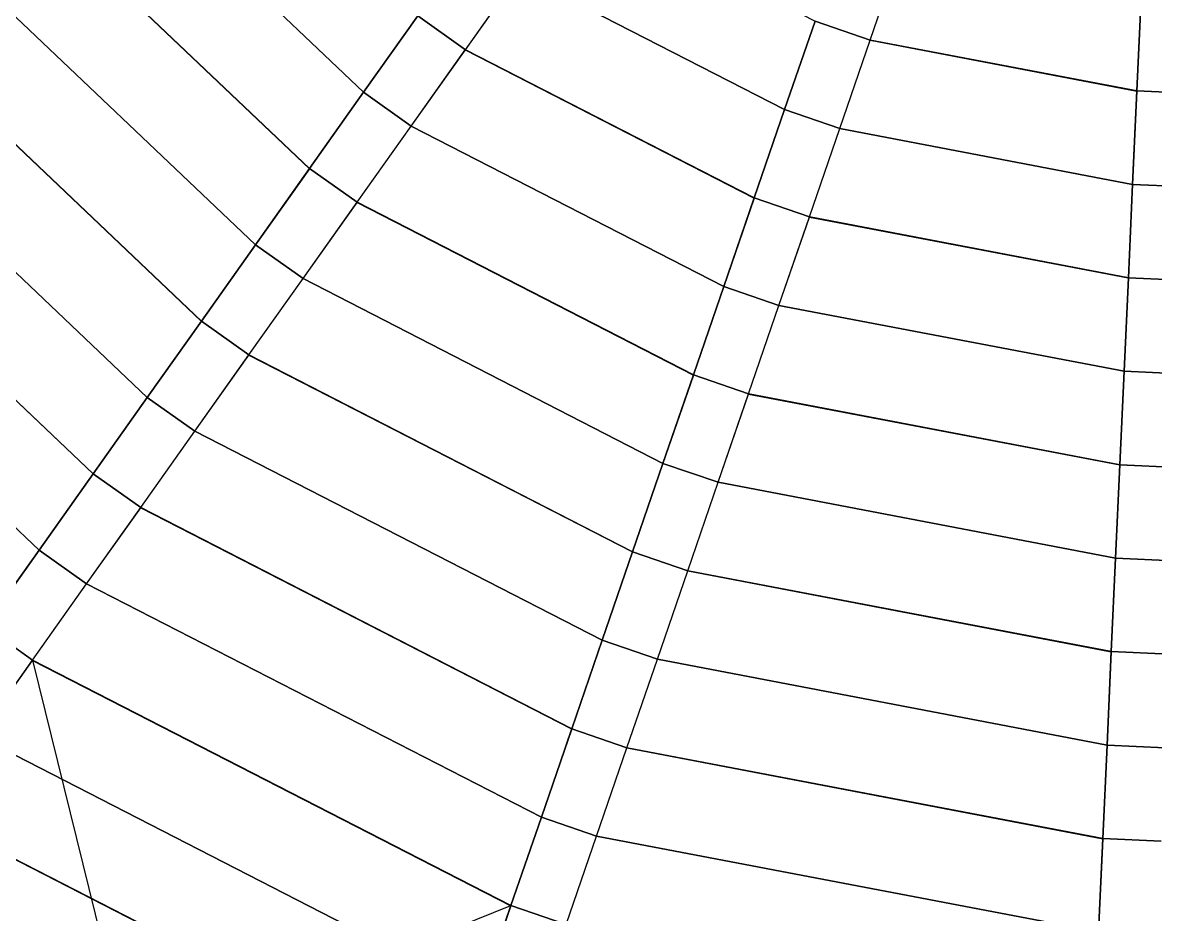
# Model space of a CAD drawing. Header units: millimetres. Extents: x -3890 to 2335, y 8273 to 14518.
# Drawn here: x -1802 to -832, y 9701 to 10465 of the extents above; entities that cross this region are included whole.
import ezdxf

# ---------------------------------------------------------------- set-up
doc = ezdxf.new("R2010")
doc.units = ezdxf.units.MM
for name, color, linetype in [('FRAMES', 2, 'Continuous'), ('JOINTS', 2, 'Continuous'), ('SHELLS', 1, 'Continuous')]:
    doc.layers.add(name, color=color, linetype=linetype)

msp = doc.modelspace()

# ---------------------------------------------------------------- linework, layer by layer
at = {"layer": 'FRAMES'}
for p, q in [((-1791.35, 10562.76, 1814.13), (-1556.51, 10339.72, 1814.13)), ((-1076.02, 10449.84, 1739.72), (-1049.96, 10525.62, 1749.1)), ((-1076.02, 10449.84, 1859.72), (-1049.96, 10525.62, 1869.1)), ((-1076.02, 10449.84, 1739.72), (-1049.96, 10525.62, 1869.1)), ((-1423, 10441.54, 1718.54), (-1376.64, 10506.92, 1729.53)), ((-1423, 10441.54, 1838.54), (-1376.64, 10506.92, 1849.53)), ((-1423, 10441.54, 1718.54), (-1376.64, 10506.92, 1849.53)), ((-847.51, 10406.26, 1739.72), (-843.85, 10486.32, 1749.1)), ((-847.51, 10406.26, 1859.72), (-843.85, 10486.32, 1869.1)), ((-843.85, 10486.32, 1869.1), (-847.51, 10406.26, 1739.72)), ((-1510.15, 10405.09, 1706.74), (-1463.78, 10470.46, 1718.54)), ((-1510.15, 10405.09, 1826.74), (-1463.78, 10470.46, 1838.54)), ((-1463.78, 10470.46, 1718.54), (-1510.15, 10405.09, 1826.74)), ((-1463.78, 10470.46, 1718.54), (-1423, 10441.54, 1718.54)), ((-1423, 10441.54, 1838.54), (-1463.78, 10470.46, 1838.54)), ((-1149.37, 10390.31, 1729.53), (-1123.3, 10466.1, 1739.72)), ((-1149.37, 10390.31, 1849.53), (-1123.3, 10466.1, 1859.72)), ((-1123.3, 10466.1, 1739.72), (-1149.37, 10390.31, 1849.53)), ((-1123.3, 10466.1, 1739.72), (-1076.02, 10449.84, 1739.72)), ((-1076.02, 10449.84, 1859.72), (-1123.3, 10466.1, 1859.72)), ((-1917.16, 10463.44, 1786.45), (-1649.23, 10208.98, 1786.45)), ((-1102.09, 10374.05, 1729.53), (-1076.02, 10449.84, 1739.72)), ((-1102.09, 10374.05, 1849.53), (-1076.02, 10449.84, 1859.72)), ((-1102.09, 10374.05, 1849.53), (-1076.02, 10449.84, 1739.72)), ((-1076.02, 10449.84, 1739.72), (-1076.02, 10449.84, 1859.72)), ((-1076.02, 10449.84, 1859.72), (-847.51, 10406.26, 1859.72)), ((-1469.37, 10376.17, 1706.74), (-1423, 10441.54, 1718.54)), ((-1469.37, 10376.17, 1826.74), (-1423, 10441.54, 1838.54)), ((-1469.37, 10376.17, 1826.74), (-1423, 10441.54, 1718.54)), ((-1423, 10441.54, 1718.54), (-1423, 10441.54, 1838.54)), ((-1423, 10441.54, 1838.54), (-1175.43, 10314.53, 1838.54)), ((-851.16, 10326.2, 1729.53), (-847.51, 10406.26, 1739.72)), ((-851.16, 10326.2, 1849.53), (-847.51, 10406.26, 1859.72)), ((-847.51, 10406.26, 1739.72), (-851.16, 10326.2, 1849.53)), ((-847.51, 10406.26, 1859.72), (-847.51, 10406.26, 1739.72)), ((-847.51, 10406.26, 1739.72), (-797.57, 10403.98, 1739.72)), ((-797.57, 10403.98, 1859.72), (-847.51, 10406.26, 1859.72)), ((-1556.51, 10339.72, 1694.13), (-1510.15, 10405.09, 1706.74)), ((-1556.51, 10339.72, 1814.13), (-1510.15, 10405.09, 1826.74)), ((-1510.15, 10405.09, 1826.74), (-1556.51, 10339.72, 1694.13)), ((-1510.15, 10405.09, 1826.74), (-1510.15, 10405.09, 1706.74)), ((-1510.15, 10405.09, 1706.74), (-1469.37, 10376.17, 1706.74)), ((-1469.37, 10376.17, 1826.74), (-1510.15, 10405.09, 1826.74)), ((-1175.43, 10314.53, 1718.54), (-1149.37, 10390.31, 1729.53)), ((-1175.43, 10314.53, 1838.54), (-1149.37, 10390.31, 1849.53)), ((-1149.37, 10390.31, 1849.53), (-1175.43, 10314.53, 1718.54)), ((-1149.37, 10390.31, 1849.53), (-1149.37, 10390.31, 1729.53)), ((-1149.37, 10390.31, 1729.53), (-1102.09, 10374.05, 1729.53)), ((-1102.09, 10374.05, 1849.53), (-1149.37, 10390.31, 1849.53)), ((-1515.73, 10310.8, 1694.13), (-1469.37, 10376.17, 1706.74)), ((-1515.73, 10310.8, 1814.13), (-1469.37, 10376.17, 1826.74)), ((-1515.73, 10310.8, 1694.13), (-1469.37, 10376.17, 1826.74)), ((-1469.37, 10376.17, 1706.74), (-1469.37, 10376.17, 1826.74)), ((-1128.15, 10298.27, 1718.54), (-1102.09, 10374.05, 1729.53)), ((-1128.15, 10298.27, 1838.54), (-1102.09, 10374.05, 1849.53)), ((-1128.15, 10298.27, 1718.54), (-1102.09, 10374.05, 1849.53)), ((-1102.09, 10374.05, 1729.53), (-1102.09, 10374.05, 1849.53)), ((-2042.96, 10364.11, 1755.47), (-1741.95, 10078.24, 1755.47)), ((-1602.87, 10274.35, 1680.7), (-1556.51, 10339.72, 1694.13)), ((-1602.87, 10274.35, 1800.7), (-1556.51, 10339.72, 1814.13)), ((-1556.51, 10339.72, 1694.13), (-1602.87, 10274.35, 1800.7)), ((-1556.51, 10339.72, 1814.13), (-1556.51, 10339.72, 1694.13)), ((-1556.51, 10339.72, 1694.13), (-1515.73, 10310.8, 1694.13)), ((-1515.73, 10310.8, 1814.13), (-1556.51, 10339.72, 1814.13)), ((-854.82, 10246.15, 1718.54), (-851.16, 10326.2, 1729.53)), ((-854.82, 10246.15, 1838.54), (-851.16, 10326.2, 1849.53)), ((-851.16, 10326.2, 1849.53), (-854.82, 10246.15, 1718.54)), ((-851.16, 10326.2, 1849.53), (-851.16, 10326.2, 1729.53)), ((-851.16, 10326.2, 1729.53), (-801.22, 10323.92, 1729.53)), ((-801.22, 10323.92, 1849.53), (-851.16, 10326.2, 1849.53)), ((-1562.09, 10245.43, 1680.7), (-1515.73, 10310.8, 1694.13)), ((-1562.09, 10245.43, 1800.7), (-1515.73, 10310.8, 1814.13)), ((-1562.09, 10245.43, 1800.7), (-1515.73, 10310.8, 1694.13)), ((-1515.73, 10310.8, 1694.13), (-1515.73, 10310.8, 1814.13)), ((-1515.73, 10310.8, 1814.13), (-1227.56, 10162.96, 1814.13)), ((-1201.49, 10238.74, 1706.74), (-1175.43, 10314.53, 1718.54)), ((-1201.49, 10238.74, 1826.74), (-1175.43, 10314.53, 1838.54)), ((-1175.43, 10314.53, 1718.54), (-1201.49, 10238.74, 1826.74)), ((-1175.43, 10314.53, 1838.54), (-1175.43, 10314.53, 1718.54)), ((-1175.43, 10314.53, 1718.54), (-1128.15, 10298.27, 1718.54)), ((-1128.15, 10298.27, 1838.54), (-1175.43, 10314.53, 1838.54)), ((-1154.21, 10222.48, 1706.74), (-1128.15, 10298.27, 1718.54)), ((-1154.21, 10222.48, 1826.74), (-1128.15, 10298.27, 1838.54)), ((-1154.21, 10222.48, 1826.74), (-1128.15, 10298.27, 1718.54)), ((-1128.15, 10298.27, 1718.54), (-1128.15, 10298.27, 1838.54)), ((-1128.15, 10298.27, 1838.54), (-854.82, 10246.15, 1838.54)), ((-1649.23, 10208.98, 1666.45), (-1602.87, 10274.35, 1680.7)), ((-1649.23, 10208.98, 1786.45), (-1602.87, 10274.35, 1800.7)), ((-1602.87, 10274.35, 1800.7), (-1649.23, 10208.98, 1666.45)), ((-1602.87, 10274.35, 1800.7), (-1602.87, 10274.35, 1680.7)), ((-1602.87, 10274.35, 1680.7), (-1562.09, 10245.43, 1680.7)), ((-1562.09, 10245.43, 1800.7), (-1602.87, 10274.35, 1800.7)), ((-1608.45, 10180.06, 1666.45), (-1562.09, 10245.43, 1680.7)), ((-1608.45, 10180.06, 1786.45), (-1562.09, 10245.43, 1800.7)), ((-1608.45, 10180.06, 1666.45), (-1562.09, 10245.43, 1800.7)), ((-1562.09, 10245.43, 1680.7), (-1562.09, 10245.43, 1800.7)), ((-858.48, 10166.09, 1706.74), (-854.82, 10246.15, 1718.54)), ((-858.48, 10166.09, 1826.74), (-854.82, 10246.15, 1838.54)), ((-854.82, 10246.15, 1718.54), (-858.48, 10166.09, 1826.74)), ((-854.82, 10246.15, 1838.54), (-854.82, 10246.15, 1718.54)), ((-854.82, 10246.15, 1718.54), (-804.88, 10243.87, 1718.54)), ((-804.88, 10243.87, 1838.54), (-854.82, 10246.15, 1838.54)), ((-1227.56, 10162.96, 1694.13), (-1201.49, 10238.74, 1706.74)), ((-1227.56, 10162.96, 1814.13), (-1201.49, 10238.74, 1826.74)), ((-1201.49, 10238.74, 1826.74), (-1227.56, 10162.96, 1694.13)), ((-1201.49, 10238.74, 1826.74), (-1201.49, 10238.74, 1706.74)), ((-1201.49, 10238.74, 1706.74), (-1154.21, 10222.48, 1706.74)), ((-1154.21, 10222.48, 1826.74), (-1201.49, 10238.74, 1826.74)), ((-1180.28, 10146.7, 1694.13), (-1154.21, 10222.48, 1706.74)), ((-1180.28, 10146.7, 1814.13), (-1154.21, 10222.48, 1826.74)), ((-1180.28, 10146.7, 1694.13), (-1154.21, 10222.48, 1826.74)), ((-1154.21, 10222.48, 1706.74), (-1154.21, 10222.48, 1826.74)), ((-1695.59, 10143.61, 1651.37), (-1649.23, 10208.98, 1666.45)), ((-1695.59, 10143.61, 1771.37), (-1649.23, 10208.98, 1786.45)), ((-1649.23, 10208.98, 1666.45), (-1695.59, 10143.61, 1771.37)), ((-1649.23, 10208.98, 1786.45), (-1649.23, 10208.98, 1666.45)), ((-1649.23, 10208.98, 1666.45), (-1608.45, 10180.06, 1666.45)), ((-1608.45, 10180.06, 1786.45), (-1649.23, 10208.98, 1786.45)), ((-1654.81, 10114.69, 1651.37), (-1608.45, 10180.06, 1666.45)), ((-1654.81, 10114.69, 1771.37), (-1608.45, 10180.06, 1786.45)), ((-1654.81, 10114.69, 1771.37), (-1608.45, 10180.06, 1666.45)), ((-1608.45, 10180.06, 1666.45), (-1608.45, 10180.06, 1786.45)), ((-1608.45, 10180.06, 1786.45), (-1279.69, 10011.39, 1786.45)), ((-862.13, 10086.03, 1694.13), (-858.48, 10166.09, 1706.74)), ((-862.13, 10086.03, 1814.13), (-858.48, 10166.09, 1826.74)), ((-858.48, 10166.09, 1826.74), (-862.13, 10086.03, 1694.13)), ((-858.48, 10166.09, 1826.74), (-858.48, 10166.09, 1706.74)), ((-858.48, 10166.09, 1706.74), (-808.54, 10163.81, 1706.74)), ((-808.54, 10163.81, 1826.74), (-858.48, 10166.09, 1826.74)), ((-1253.62, 10087.18, 1680.7), (-1227.56, 10162.96, 1694.13)), ((-1253.62, 10087.18, 1800.7), (-1227.56, 10162.96, 1814.13)), ((-1227.56, 10162.96, 1694.13), (-1253.62, 10087.18, 1800.7)), ((-1227.56, 10162.96, 1814.13), (-1227.56, 10162.96, 1694.13)), ((-1227.56, 10162.96, 1694.13), (-1180.28, 10146.7, 1694.13)), ((-1180.28, 10146.7, 1814.13), (-1227.56, 10162.96, 1814.13)), ((-1206.34, 10070.92, 1680.7), (-1180.28, 10146.7, 1694.13)), ((-1206.34, 10070.92, 1800.7), (-1180.28, 10146.7, 1814.13)), ((-1206.34, 10070.92, 1800.7), (-1180.28, 10146.7, 1694.13)), ((-1180.28, 10146.7, 1694.13), (-1180.28, 10146.7, 1814.13)), ((-1180.28, 10146.7, 1814.13), (-862.13, 10086.03, 1814.13)), ((-1741.95, 10078.24, 1635.47), (-1695.59, 10143.61, 1651.37)), ((-1741.95, 10078.24, 1755.47), (-1695.59, 10143.61, 1771.37)), ((-1695.59, 10143.61, 1771.37), (-1741.95, 10078.24, 1635.47)), ((-1695.59, 10143.61, 1771.37), (-1695.59, 10143.61, 1651.37)), ((-1695.59, 10143.61, 1651.37), (-1654.81, 10114.69, 1651.37)), ((-1654.81, 10114.69, 1771.37), (-1695.59, 10143.61, 1771.37)), ((-1701.17, 10049.32, 1635.47), (-1654.81, 10114.69, 1651.37)), ((-1701.17, 10049.32, 1755.47), (-1654.81, 10114.69, 1771.37)), ((-1701.17, 10049.32, 1635.47), (-1654.81, 10114.69, 1771.37)), ((-1654.81, 10114.69, 1651.37), (-1654.81, 10114.69, 1771.37)), ((-1279.69, 10011.39, 1666.45), (-1253.62, 10087.18, 1680.7)), ((-1279.69, 10011.39, 1786.45), (-1253.62, 10087.18, 1800.7)), ((-1253.62, 10087.18, 1800.7), (-1279.69, 10011.39, 1666.45)), ((-1253.62, 10087.18, 1800.7), (-1253.62, 10087.18, 1680.7)), ((-1253.62, 10087.18, 1680.7), (-1206.34, 10070.92, 1680.7)), ((-1206.34, 10070.92, 1800.7), (-1253.62, 10087.18, 1800.7)), ((-865.79, 10005.97, 1680.7), (-862.13, 10086.03, 1694.13)), ((-865.79, 10005.97, 1800.7), (-862.13, 10086.03, 1814.13)), ((-862.13, 10086.03, 1694.13), (-865.79, 10005.97, 1800.7)), ((-862.13, 10086.03, 1814.13), (-862.13, 10086.03, 1694.13)), ((-862.13, 10086.03, 1694.13), (-812.19, 10083.75, 1694.13)), ((-812.19, 10083.75, 1814.13), (-862.13, 10086.03, 1814.13)), ((-1788.31, 10012.86, 1618.73), (-1741.95, 10078.24, 1635.47)), ((-1788.31, 10012.86, 1738.73), (-1741.95, 10078.24, 1755.47)), ((-1741.95, 10078.24, 1635.47), (-1788.31, 10012.86, 1738.73)), ((-1741.95, 10078.24, 1755.47), (-1741.95, 10078.24, 1635.47)), ((-1741.95, 10078.24, 1635.47), (-1701.17, 10049.32, 1635.47)), ((-1701.17, 10049.32, 1755.47), (-1741.95, 10078.24, 1755.47)), ((-1232.41, 9995.13, 1666.45), (-1206.34, 10070.92, 1680.7)), ((-1232.41, 9995.13, 1786.45), (-1206.34, 10070.92, 1800.7)), ((-1232.41, 9995.13, 1666.45), (-1206.34, 10070.92, 1800.7)), ((-1206.34, 10070.92, 1680.7), (-1206.34, 10070.92, 1800.7)), ((-1747.53, 9983.94, 1618.73), (-1701.17, 10049.32, 1635.47)), ((-1747.53, 9983.94, 1738.73), (-1701.17, 10049.32, 1755.47)), ((-1747.53, 9983.94, 1738.73), (-1701.17, 10049.32, 1635.47)), ((-1701.17, 10049.32, 1635.47), (-1701.17, 10049.32, 1755.47)), ((-1701.17, 10049.32, 1755.47), (-1331.82, 9859.82, 1755.47)), ((-1834.67, 9947.49, 1601.15), (-1788.31, 10012.86, 1618.73)), ((-1834.67, 9947.49, 1721.15), (-1788.31, 10012.86, 1738.73)), ((-1788.31, 10012.86, 1738.73), (-1834.67, 9947.49, 1601.15)), ((-1788.31, 10012.86, 1738.73), (-1788.31, 10012.86, 1618.73)), ((-1788.31, 10012.86, 1618.73), (-1747.53, 9983.94, 1618.73)), ((-1747.53, 9983.94, 1738.73), (-1788.31, 10012.86, 1738.73)), ((-1305.75, 9935.61, 1651.37), (-1279.69, 10011.39, 1666.45)), ((-1305.75, 9935.61, 1771.37), (-1279.69, 10011.39, 1786.45)), ((-1279.69, 10011.39, 1666.45), (-1305.75, 9935.61, 1771.37)), ((-1279.69, 10011.39, 1786.45), (-1279.69, 10011.39, 1666.45)), ((-1279.69, 10011.39, 1666.45), (-1232.41, 9995.13, 1666.45)), ((-1232.41, 9995.13, 1786.45), (-1279.69, 10011.39, 1786.45)), ((-869.44, 9925.92, 1666.45), (-865.79, 10005.97, 1680.7)), ((-869.44, 9925.92, 1786.45), (-865.79, 10005.97, 1800.7)), ((-865.79, 10005.97, 1800.7), (-869.44, 9925.92, 1666.45)), ((-865.79, 10005.97, 1800.7), (-865.79, 10005.97, 1680.7)), ((-865.79, 10005.97, 1680.7), (-815.85, 10003.69, 1680.7)), ((-815.85, 10003.69, 1800.7), (-865.79, 10005.97, 1800.7)), ((-1258.47, 9919.35, 1651.37), (-1232.41, 9995.13, 1666.45)), ((-1258.47, 9919.35, 1771.37), (-1232.41, 9995.13, 1786.45)), ((-1258.47, 9919.35, 1771.37), (-1232.41, 9995.13, 1666.45)), ((-1232.41, 9995.13, 1666.45), (-1232.41, 9995.13, 1786.45)), ((-1232.41, 9995.13, 1786.45), (-869.44, 9925.92, 1786.45)), ((-1793.89, 9918.57, 1601.15), (-1747.53, 9983.94, 1618.73)), ((-1793.89, 9918.57, 1721.15), (-1747.53, 9983.94, 1738.73)), ((-1793.89, 9918.57, 1601.15), (-1747.53, 9983.94, 1738.73)), ((-1747.53, 9983.94, 1618.73), (-1747.53, 9983.94, 1738.73)), ((-1834.67, 9947.49, 1601.15), (-1793.89, 9918.57, 1601.15)), ((-1793.89, 9918.57, 1721.15), (-1834.67, 9947.49, 1721.15)), ((-1331.82, 9859.82, 1635.47), (-1305.75, 9935.61, 1651.37)), ((-1331.82, 9859.82, 1755.47), (-1305.75, 9935.61, 1771.37)), ((-1305.75, 9935.61, 1771.37), (-1331.82, 9859.82, 1635.47)), ((-1305.75, 9935.61, 1771.37), (-1305.75, 9935.61, 1651.37)), ((-1305.75, 9935.61, 1651.37), (-1258.47, 9919.35, 1651.37)), ((-1258.47, 9919.35, 1771.37), (-1305.75, 9935.61, 1771.37)), ((-873.1, 9845.86, 1651.37), (-869.44, 9925.92, 1666.45)), ((-873.1, 9845.86, 1771.37), (-869.44, 9925.92, 1786.45)), ((-869.44, 9925.92, 1666.45), (-873.1, 9845.86, 1771.37)), ((-869.44, 9925.92, 1786.45), (-869.44, 9925.92, 1666.45)), ((-869.44, 9925.92, 1666.45), (-819.5, 9923.64, 1666.45)), ((-819.5, 9923.64, 1786.45), (-869.44, 9925.92, 1786.45)), ((-1840.26, 9853.2, 1582.72), (-1793.89, 9918.57, 1601.15)), ((-1840.26, 9853.2, 1702.72), (-1793.89, 9918.57, 1721.15)), ((-1840.26, 9853.2, 1702.72), (-1793.89, 9918.57, 1601.15)), ((-1793.89, 9918.57, 1601.15), (-1793.89, 9918.57, 1721.15)), ((-1793.89, 9918.57, 1721.15), (-1383.94, 9708.25, 1721.15)), ((-1793.89, 9918.57, 1601.15), (-1592.46, 9101.97, 1429.53)), ((-1284.54, 9843.56, 1635.47), (-1258.47, 9919.35, 1651.37)), ((-1284.54, 9843.56, 1755.47), (-1258.47, 9919.35, 1771.37)), ((-1284.54, 9843.56, 1635.47), (-1258.47, 9919.35, 1771.37)), ((-1258.47, 9919.35, 1651.37), (-1258.47, 9919.35, 1771.37)), ((-1357.88, 9784.04, 1618.73), (-1331.82, 9859.82, 1635.47)), ((-1357.88, 9784.04, 1738.73), (-1331.82, 9859.82, 1755.47)), ((-1331.82, 9859.82, 1635.47), (-1357.88, 9784.04, 1738.73)), ((-1331.82, 9859.82, 1755.47), (-1331.82, 9859.82, 1635.47)), ((-1331.82, 9859.82, 1635.47), (-1284.54, 9843.56, 1635.47)), ((-1284.54, 9843.56, 1755.47), (-1331.82, 9859.82, 1755.47)), ((-1310.6, 9767.78, 1618.73), (-1284.54, 9843.56, 1635.47)), ((-1310.6, 9767.78, 1738.73), (-1284.54, 9843.56, 1755.47)), ((-1310.6, 9767.78, 1738.73), (-1284.54, 9843.56, 1635.47)), ((-1284.54, 9843.56, 1635.47), (-1284.54, 9843.56, 1755.47)), ((-1284.54, 9843.56, 1755.47), (-876.76, 9765.8, 1755.47)), ((-876.76, 9765.8, 1635.47), (-873.1, 9845.86, 1651.37)), ((-876.76, 9765.8, 1755.47), (-873.1, 9845.86, 1771.37)), ((-873.1, 9845.86, 1771.37), (-876.76, 9765.8, 1635.47)), ((-873.1, 9845.86, 1771.37), (-873.1, 9845.86, 1651.37)), ((-873.1, 9845.86, 1651.37), (-823.16, 9843.58, 1651.37)), ((-823.16, 9843.58, 1771.37), (-873.1, 9845.86, 1771.37)), ((-1886.62, 9787.83, 1683.45), (-1436.07, 9556.68, 1683.45)), ((-1383.94, 9708.25, 1601.15), (-1357.88, 9784.04, 1618.73)), ((-1383.94, 9708.25, 1721.15), (-1357.88, 9784.04, 1738.73)), ((-1357.88, 9784.04, 1738.73), (-1383.94, 9708.25, 1601.15)), ((-1357.88, 9784.04, 1738.73), (-1357.88, 9784.04, 1618.73)), ((-1357.88, 9784.04, 1618.73), (-1310.6, 9767.78, 1618.73)), ((-1310.6, 9767.78, 1738.73), (-1357.88, 9784.04, 1738.73)), ((-1336.66, 9691.99, 1601.15), (-1310.6, 9767.78, 1618.73)), ((-1336.66, 9691.99, 1721.15), (-1310.6, 9767.78, 1738.73)), ((-1336.66, 9691.99, 1601.15), (-1310.6, 9767.78, 1738.73)), ((-1310.6, 9767.78, 1618.73), (-1310.6, 9767.78, 1738.73)), ((-880.41, 9685.74, 1618.73), (-876.76, 9765.8, 1635.47)), ((-880.41, 9685.74, 1738.73), (-876.76, 9765.8, 1755.47)), ((-876.76, 9765.8, 1635.47), (-880.41, 9685.74, 1738.73)), ((-876.76, 9765.8, 1755.47), (-876.76, 9765.8, 1635.47)), ((-876.76, 9765.8, 1635.47), (-826.82, 9763.52, 1635.47)), ((-826.82, 9763.52, 1755.47), (-876.76, 9765.8, 1755.47)), ((-2164.78, 9395.6, 1429.53), (-1383.94, 9708.25, 1601.15)), ((-1410.01, 9632.47, 1582.72), (-1383.94, 9708.25, 1601.15)), ((-1410.01, 9632.47, 1702.72), (-1383.94, 9708.25, 1721.15)), ((-1383.94, 9708.25, 1601.15), (-1410.01, 9632.47, 1702.72)), ((-1383.94, 9708.25, 1721.15), (-1383.94, 9708.25, 1601.15)), ((-1383.94, 9708.25, 1601.15), (-1336.66, 9691.99, 1601.15)), ((-1336.66, 9691.99, 1721.15), (-1383.94, 9708.25, 1721.15))]:
    msp.add_line(p, q, dxfattribs=at)
at = {"layer": 'JOINTS'}
for p in [(-1076.02, 10449.84, 1739.72), (-1076.02, 10449.84, 1859.72), (-1423, 10441.54, 1718.54), (-1423, 10441.54, 1838.54), (-847.51, 10406.26, 1739.72), (-847.51, 10406.26, 1859.72), (-1510.15, 10405.09, 1706.74), (-1510.15, 10405.09, 1826.74), (-1149.37, 10390.31, 1729.53), (-1149.37, 10390.31, 1849.53), (-1469.37, 10376.17, 1706.74), (-1469.37, 10376.17, 1826.74), (-1102.09, 10374.05, 1729.53), (-1102.09, 10374.05, 1849.53), (-1556.51, 10339.72, 1694.13), (-1556.51, 10339.72, 1814.13), (-851.16, 10326.2, 1729.53), (-851.16, 10326.2, 1849.53), (-1515.73, 10310.8, 1694.13), (-1515.73, 10310.8, 1814.13), (-1175.43, 10314.53, 1718.54), (-1175.43, 10314.53, 1838.54), (-1128.15, 10298.27, 1718.54), (-1128.15, 10298.27, 1838.54), (-1602.87, 10274.35, 1680.7), (-1602.87, 10274.35, 1800.7), (-1562.09, 10245.43, 1680.7), (-1562.09, 10245.43, 1800.7), (-854.82, 10246.15, 1718.54), (-854.82, 10246.15, 1838.54), (-1201.49, 10238.74, 1706.74), (-1201.49, 10238.74, 1826.74), (-1154.21, 10222.48, 1706.74), (-1154.21, 10222.48, 1826.74), (-1649.23, 10208.98, 1666.45), (-1649.23, 10208.98, 1786.45), (-1608.45, 10180.06, 1666.45), (-1608.45, 10180.06, 1786.45), (-858.48, 10166.09, 1706.74), (-858.48, 10166.09, 1826.74), (-1227.56, 10162.96, 1694.13), (-1227.56, 10162.96, 1814.13), (-1180.28, 10146.7, 1694.13), (-1180.28, 10146.7, 1814.13), (-1695.59, 10143.61, 1651.37), (-1695.59, 10143.61, 1771.37), (-1654.81, 10114.69, 1651.37), (-1654.81, 10114.69, 1771.37), (-1253.62, 10087.18, 1680.7), (-1253.62, 10087.18, 1800.7), (-862.13, 10086.03, 1694.13), (-862.13, 10086.03, 1814.13), (-1741.95, 10078.24, 1635.47), (-1741.95, 10078.24, 1755.47), (-1206.34, 10070.92, 1680.7), (-1206.34, 10070.92, 1800.7), (-1701.17, 10049.32, 1635.47), (-1701.17, 10049.32, 1755.47), (-1788.31, 10012.86, 1618.73), (-1788.31, 10012.86, 1738.73), (-1279.69, 10011.39, 1666.45), (-1279.69, 10011.39, 1786.45), (-865.79, 10005.97, 1680.7), (-865.79, 10005.97, 1800.7), (-1232.41, 9995.13, 1666.45), (-1232.41, 9995.13, 1786.45), (-1747.53, 9983.94, 1618.73), (-1747.53, 9983.94, 1738.73), (-1305.75, 9935.61, 1651.37), (-1305.75, 9935.61, 1771.37), (-869.44, 9925.92, 1666.45), (-869.44, 9925.92, 1786.45), (-1793.89, 9918.57, 1601.15), (-1793.89, 9918.57, 1721.15), (-1258.47, 9919.35, 1651.37), (-1258.47, 9919.35, 1771.37), (-1331.82, 9859.82, 1635.47), (-1331.82, 9859.82, 1755.47), (-1284.54, 9843.56, 1635.47), (-1284.54, 9843.56, 1755.47), (-873.1, 9845.86, 1651.37), (-873.1, 9845.86, 1771.37), (-1357.88, 9784.04, 1618.73), (-1357.88, 9784.04, 1738.73), (-1310.6, 9767.78, 1618.73), (-1310.6, 9767.78, 1738.73), (-876.76, 9765.8, 1635.47), (-876.76, 9765.8, 1755.47), (-1383.94, 9708.25, 1601.15), (-1383.94, 9708.25, 1721.15)]:
    msp.add_point(p, dxfattribs=at)
at = {"layer": 'SHELLS'}
for points in [[(-1728.45, 10612.42, 1826.74), (-1665.64, 10661.99, 1839.33), (-1463.87, 10470.37, 1839.33), (-1510.15, 10405.09, 1826.74)], [(-1791.35, 10562.76, 1814.13), (-1728.45, 10612.42, 1826.74), (-1510.15, 10405.09, 1826.74), (-1556.51, 10339.72, 1814.13)], [(-1376.64, 10506.92, 1849.53), (-1330.33, 10572.19, 1860.51), (-1123.35, 10466, 1860.51), (-1149.37, 10390.31, 1849.53)], [(-1854.26, 10513.1, 1800.7), (-1791.45, 10562.66, 1814.92), (-1556.61, 10339.62, 1814.92), (-1602.87, 10274.35, 1800.7)], [(-1556.51, 10339.72, 1814.13), (-1791.35, 10562.76, 1814.13), (-1556.51, 10339.72, 1814.13)], [(-1076.02, 10449.84, 1859.72), (-1049.96, 10525.62, 1869.1), (-843.85, 10486.32, 1869.1), (-847.51, 10406.26, 1859.72)], [(-1917.16, 10463.44, 1786.45), (-1854.26, 10513.1, 1800.7), (-1602.87, 10274.35, 1800.7), (-1649.23, 10208.98, 1786.45)], [(-1854.26, 10513.1, 1800.7), (-1854.26, 10513.1, 1800.7), (-1602.87, 10274.35, 1800.7)], [(-1423, 10441.54, 1838.54), (-1376.64, 10506.92, 1849.53), (-1149.37, 10390.31, 1849.53), (-1175.43, 10314.53, 1838.54)], [(-1376.64, 10506.92, 1849.53), (-1376.64, 10506.92, 1849.53), (-1149.37, 10390.31, 1849.53)], [(-1980.06, 10413.77, 1771.37), (-1917.27, 10463.32, 1787.24), (-1649.34, 10208.86, 1787.24), (-1695.59, 10143.61, 1771.37)], [(-1917.27, 10463.32, 1787.24), (-1649.34, 10208.86, 1787.24), (-1649.34, 10208.86, 1787.24)], [(-1649.23, 10208.98, 1786.45), (-1917.16, 10463.44, 1786.45), (-1649.23, 10208.98, 1786.45)], [(-1102.09, 10374.05, 1849.53), (-1076.04, 10449.73, 1860.51), (-847.53, 10406.16, 1860.51), (-851.16, 10326.2, 1849.53)], [(-1076.04, 10449.73, 1860.51), (-847.53, 10406.16, 1860.51), (-847.53, 10406.16, 1860.51)], [(-847.51, 10406.26, 1859.72), (-1076.02, 10449.84, 1859.72), (-847.51, 10406.26, 1859.72)], [(-1469.37, 10376.17, 1826.74), (-1423.06, 10441.43, 1839.33), (-1175.49, 10314.42, 1839.33), (-1201.49, 10238.74, 1826.74)], [(-1423.06, 10441.43, 1839.33), (-1175.49, 10314.42, 1839.33), (-1175.49, 10314.42, 1839.33)], [(-1175.43, 10314.53, 1838.54), (-1423, 10441.54, 1838.54), (-1175.43, 10314.53, 1838.54)], [(-2042.96, 10364.11, 1755.47), (-1980.06, 10413.77, 1771.37), (-1695.59, 10143.61, 1771.37), (-1741.95, 10078.24, 1755.47)], [(-1980.06, 10413.77, 1771.37), (-1980.06, 10413.77, 1771.37), (-1695.59, 10143.61, 1771.37)], [(-1515.73, 10310.8, 1814.13), (-1469.37, 10376.17, 1826.74), (-1201.49, 10238.74, 1826.74), (-1227.56, 10162.96, 1814.13)], [(-1469.37, 10376.17, 1826.74), (-1469.37, 10376.17, 1826.74), (-1201.49, 10238.74, 1826.74)], [(-1128.15, 10298.27, 1838.54), (-1102.09, 10374.05, 1849.53), (-851.16, 10326.2, 1849.53), (-854.82, 10246.15, 1838.54)], [(-1102.09, 10374.05, 1849.53), (-1102.09, 10374.05, 1849.53), (-851.16, 10326.2, 1849.53)], [(-2105.87, 10314.45, 1738.73), (-2043.09, 10363.98, 1756.27), (-1742.07, 10078.11, 1756.27), (-1788.31, 10012.86, 1738.73)], [(-2043.09, 10363.98, 1756.27), (-1742.07, 10078.11, 1756.27), (-1742.07, 10078.11, 1756.27)], [(-2042.96, 10364.11, 1755.47), (-2042.96, 10364.11, 1755.47), (-1741.95, 10078.24, 1755.47), (-2042.96, 10364.11, 1755.47)], [(-2168.77, 10264.79, 1721.15), (-2105.87, 10314.45, 1738.73), (-1788.31, 10012.86, 1738.73), (-1834.67, 9947.49, 1721.15)], [(-2105.87, 10314.45, 1738.73), (-2105.87, 10314.45, 1738.73), (-1788.31, 10012.86, 1738.73)], [(-1562.09, 10245.43, 1800.7), (-1515.79, 10310.67, 1814.92), (-1227.62, 10162.83, 1814.92), (-1253.62, 10087.18, 1800.7)], [(-1515.79, 10310.67, 1814.92), (-1227.62, 10162.83, 1814.92), (-1227.62, 10162.83, 1814.92)], [(-1227.56, 10162.96, 1814.13), (-1515.73, 10310.8, 1814.13), (-1227.56, 10162.96, 1814.13)], [(-1154.21, 10222.48, 1826.74), (-1128.17, 10298.15, 1839.33), (-854.84, 10246.02, 1839.33), (-858.48, 10166.09, 1826.74)], [(-1128.17, 10298.15, 1839.33), (-854.84, 10246.02, 1839.33), (-854.84, 10246.02, 1839.33)], [(-854.82, 10246.15, 1838.54), (-1128.15, 10298.27, 1838.54), (-854.82, 10246.15, 1838.54)], [(-1608.45, 10180.06, 1786.45), (-1562.09, 10245.43, 1800.7), (-1253.62, 10087.18, 1800.7), (-1279.69, 10011.39, 1786.45)], [(-1562.09, 10245.43, 1800.7), (-1562.09, 10245.43, 1800.7), (-1253.62, 10087.18, 1800.7)], [(-1180.28, 10146.7, 1814.13), (-1154.21, 10222.48, 1826.74), (-858.48, 10166.09, 1826.74), (-862.13, 10086.03, 1814.13)], [(-1154.21, 10222.48, 1826.74), (-1154.21, 10222.48, 1826.74), (-858.48, 10166.09, 1826.74)], [(-1654.81, 10114.69, 1771.37), (-1608.52, 10179.92, 1787.24), (-1279.76, 10011.25, 1787.24), (-1305.75, 9935.61, 1771.37)], [(-1608.52, 10179.92, 1787.24), (-1279.76, 10011.25, 1787.24), (-1279.76, 10011.25, 1787.24)], [(-1608.45, 10180.06, 1786.45), (-1608.45, 10180.06, 1786.45), (-1279.69, 10011.39, 1786.45), (-1608.45, 10180.06, 1786.45)], [(-1206.34, 10070.92, 1800.7), (-1180.31, 10146.56, 1814.92), (-862.16, 10085.89, 1814.92), (-865.79, 10005.97, 1800.7)], [(-1180.31, 10146.56, 1814.92), (-862.16, 10085.89, 1814.92), (-862.16, 10085.89, 1814.92)], [(-862.13, 10086.03, 1814.13), (-1180.28, 10146.7, 1814.13), (-862.13, 10086.03, 1814.13)], [(-1701.17, 10049.32, 1755.47), (-1654.81, 10114.69, 1771.37), (-1305.75, 9935.61, 1771.37), (-1331.82, 9859.82, 1755.47)], [(-1232.41, 9995.13, 1786.45), (-1206.34, 10070.92, 1800.7), (-865.79, 10005.97, 1800.7), (-869.44, 9925.92, 1786.45)], [(-1206.34, 10070.92, 1800.7), (-1206.34, 10070.92, 1800.7), (-865.79, 10005.97, 1800.7)], [(-1747.53, 9983.94, 1738.73), (-1701.25, 10049.16, 1756.27), (-1331.9, 9859.66, 1756.27), (-1357.88, 9784.04, 1738.73)], [(-1701.25, 10049.16, 1756.27), (-1331.9, 9859.66, 1756.27), (-1331.9, 9859.66, 1756.27)], [(-1701.17, 10049.32, 1755.47), (-1701.17, 10049.32, 1755.47), (-1331.82, 9859.82, 1755.47), (-1701.17, 10049.32, 1755.47)], [(-1258.47, 9919.35, 1771.37), (-1232.44, 9994.98, 1787.24), (-869.47, 9925.76, 1787.24), (-873.1, 9845.86, 1771.37)], [(-1232.44, 9994.98, 1787.24), (-869.47, 9925.76, 1787.24), (-869.47, 9925.76, 1787.24)], [(-869.44, 9925.92, 1786.45), (-1232.41, 9995.13, 1786.45), (-869.44, 9925.92, 1786.45)], [(-1793.89, 9918.57, 1721.15), (-1747.53, 9983.94, 1738.73), (-1357.88, 9784.04, 1738.73), (-1383.94, 9708.25, 1721.15)], [(-1747.53, 9983.94, 1738.73), (-1747.53, 9983.94, 1738.73), (-1357.88, 9784.04, 1738.73)], [(-1840.26, 9853.2, 1702.72), (-1793.98, 9918.4, 1721.94), (-1384.03, 9708.08, 1721.94), (-1410.01, 9632.47, 1702.72)], [(-1284.54, 9843.56, 1755.47), (-1258.47, 9919.35, 1771.37), (-873.1, 9845.86, 1771.37), (-876.76, 9765.8, 1755.47)], [(-1258.47, 9919.35, 1771.37), (-1258.47, 9919.35, 1771.37), (-873.1, 9845.86, 1771.37)], [(-1886.62, 9787.83, 1683.45), (-1840.26, 9853.2, 1702.72), (-1410.01, 9632.47, 1702.72), (-1436.07, 9556.68, 1683.45)], [(-1310.6, 9767.78, 1738.73), (-1284.57, 9843.39, 1756.27), (-876.79, 9765.62, 1756.27), (-880.41, 9685.74, 1738.73)], [(-1284.57, 9843.39, 1756.27), (-876.79, 9765.62, 1756.27), (-876.79, 9765.62, 1756.27)], [(-1284.54, 9843.56, 1755.47), (-1284.54, 9843.56, 1755.47), (-876.76, 9765.8, 1755.47), (-1284.54, 9843.56, 1755.47)], [(-1932.98, 9722.46, 1663.31), (-1886.71, 9787.64, 1684.25), (-1436.17, 9556.49, 1684.25), (-1462.14, 9480.9, 1663.31)], [(-1886.62, 9787.83, 1683.45), (-1886.62, 9787.83, 1683.45), (-1436.07, 9556.68, 1683.45), (-1886.62, 9787.83, 1683.45)], [(-1336.66, 9691.99, 1721.15), (-1310.6, 9767.78, 1738.73), (-880.41, 9685.74, 1738.73), (-884.07, 9605.68, 1721.15)], [(-1310.6, 9767.78, 1738.73), (-1310.6, 9767.78, 1738.73), (-880.41, 9685.74, 1738.73)], [(-1979.34, 9657.09, 1642.31), (-1932.98, 9722.46, 1663.31), (-1462.14, 9480.9, 1663.31), (-1488.2, 9405.11, 1642.31)], [(-834.13, 9603.4, 1721.15), (-830.47, 9683.45, 1738.73), (-394.41, 9725.65, 1738.73), (-375.35, 9647.8, 1721.15)]]:
    msp.add_3dface(points, dxfattribs=at)

doc.saveas('drawing.dxf')
